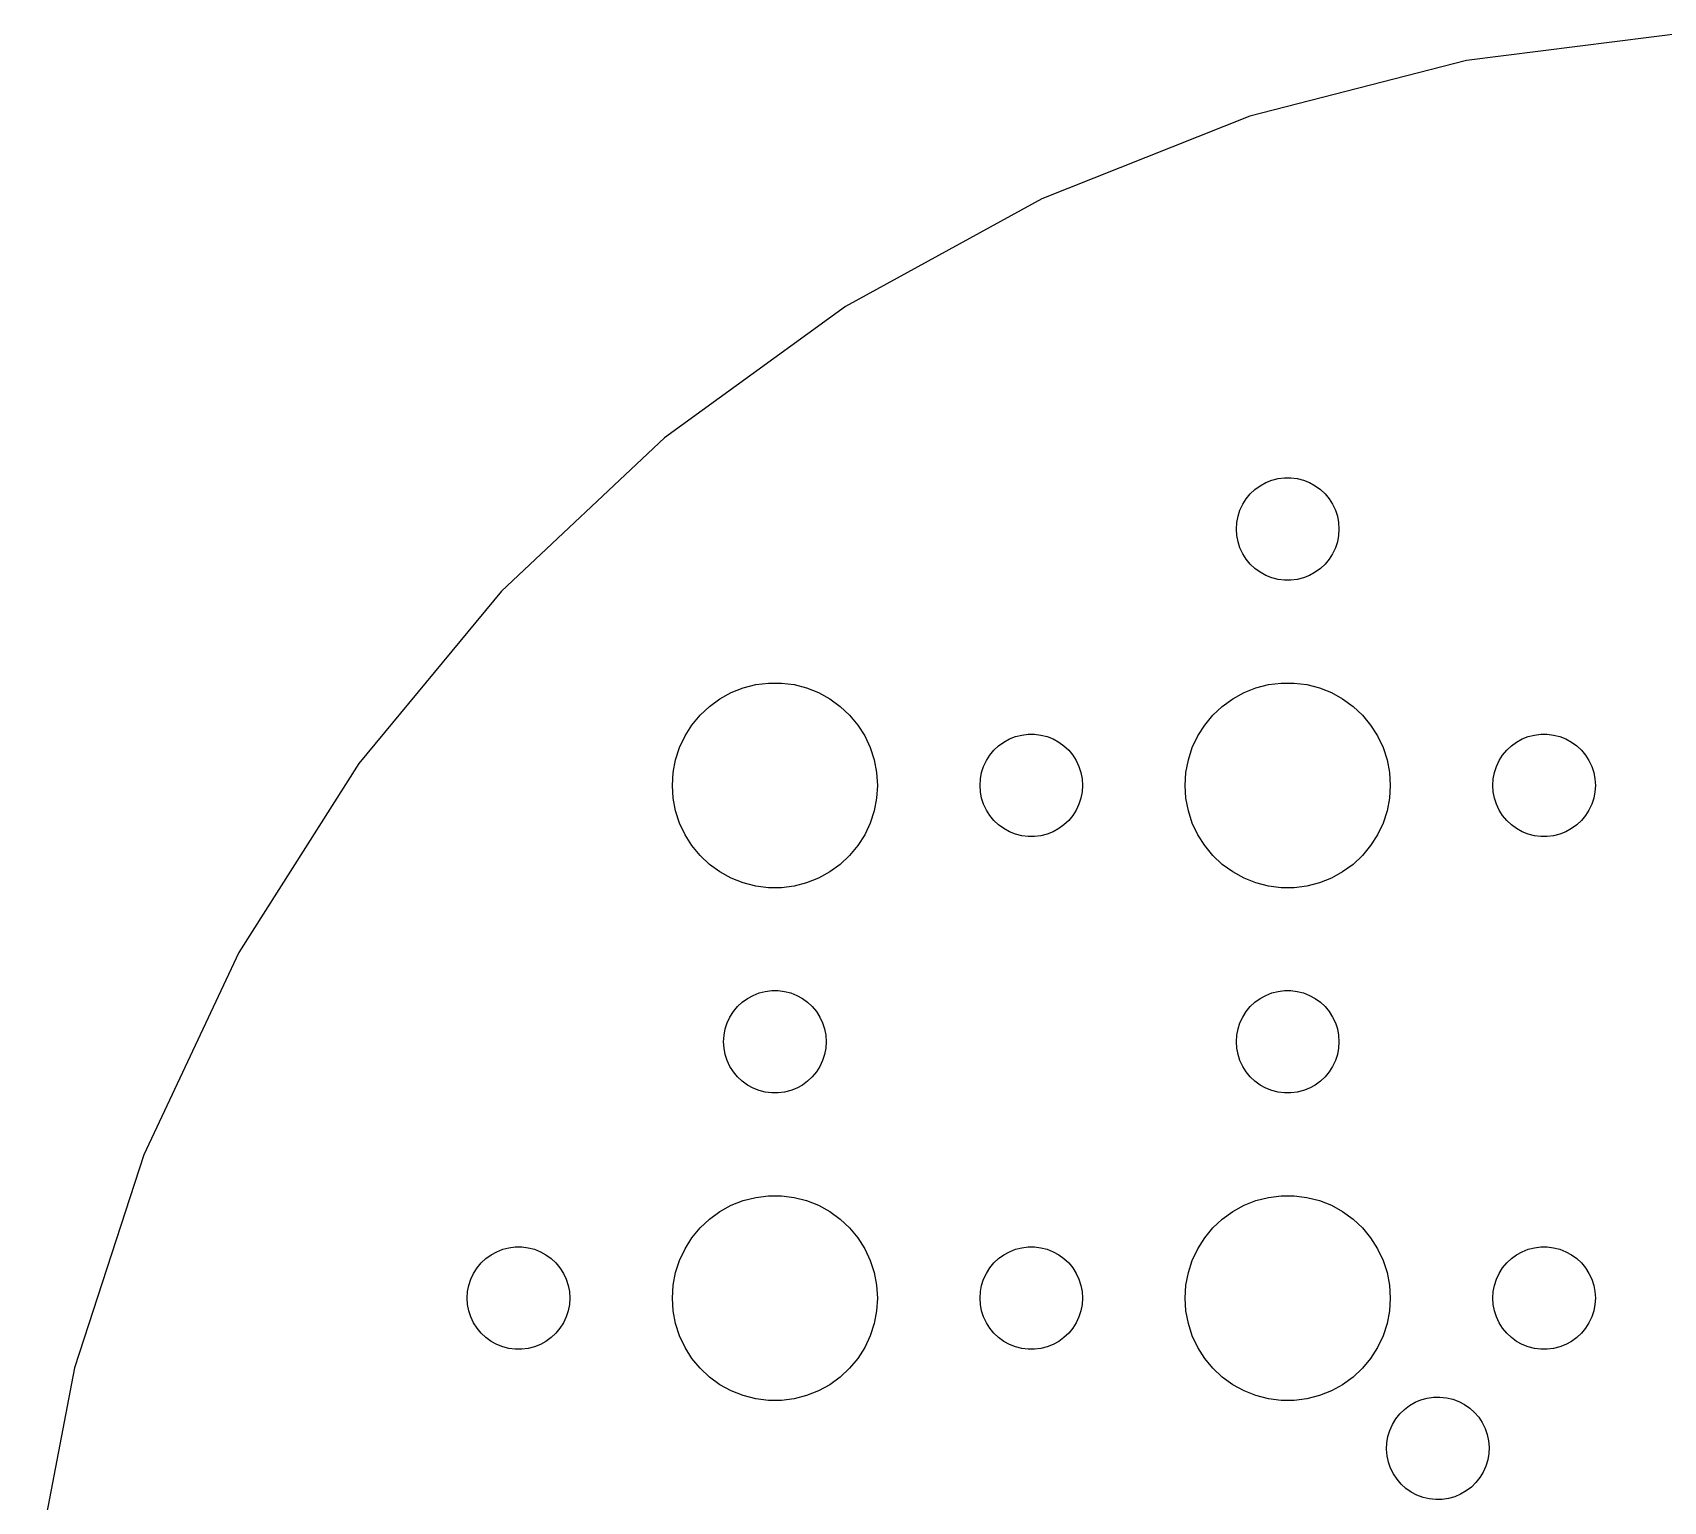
# Model space of a CAD drawing. Header units: metres. Extents: x -52 to 52, y -49 to 489.
# Drawn here: x -51.71 to -4.01, y 229.05 to 272.02 of the extents above; entities that cross this region are included whole.
import ezdxf

# ---------------------------------------------------------------- set-up
doc = ezdxf.new("R2010")
doc.units = ezdxf.units.M

msp = doc.modelspace()

# ---------------------------------------------------------------- linework, layer by layer
for p, q in [((-3.27295, 272.022), (-9.76724, 271.202)), ((-9.76724, 271.202), (-16.1075, 269.574)), ((-16.1075, 269.574), (-22.1937, 267.164)), ((-22.1937, 267.164), (-27.93, 264.011)), ((-27.93, 264.011), (-33.2257, 260.163)), ((-33.2257, 260.163), (-37.9975, 255.682)), ((-16.0934, 258.527), (-15.9561, 258.656)), ((-15.9561, 258.656), (-15.8037, 258.766)), ((-15.8037, 258.766), (-15.6387, 258.857)), ((-15.6387, 258.857), (-15.4635, 258.927)), ((-15.4635, 258.927), (-15.2811, 258.973)), ((-15.2811, 258.973), (-15.0942, 258.997)), ((-15.0942, 258.997), (-14.9058, 258.997)), ((-14.9058, 258.997), (-14.7189, 258.973)), ((-14.7189, 258.973), (-14.5365, 258.927)), ((-14.5365, 258.927), (-14.3613, 258.857)), ((-14.3613, 258.857), (-14.1963, 258.766)), ((-14.1963, 258.766), (-14.0439, 258.656)), ((-14.0439, 258.656), (-13.9065, 258.527)), ((-16.3947, 258.052), (-16.3145, 258.223)), ((-16.3145, 258.223), (-16.2135, 258.382)), ((-16.2135, 258.382), (-16.0934, 258.527)), ((-13.9065, 258.527), (-13.7865, 258.382)), ((-13.7865, 258.382), (-13.6855, 258.223)), ((-13.6855, 258.223), (-13.6053, 258.052)), ((-16.5, 257.5), (-16.4882, 257.688)), ((-16.4882, 257.688), (-16.4529, 257.873)), ((-16.4529, 257.873), (-16.3947, 258.052)), ((-13.6053, 258.052), (-13.5471, 257.873)), ((-13.5471, 257.873), (-13.5118, 257.688)), ((-13.5118, 257.688), (-13.5, 257.5)), ((-16.4882, 257.312), (-16.5, 257.5)), ((-16.4529, 257.127), (-16.4882, 257.312)), ((-13.5118, 257.312), (-13.5471, 257.127)), ((-13.5, 257.5), (-13.5118, 257.312)), ((-16.3947, 256.948), (-16.4529, 257.127)), ((-16.3145, 256.777), (-16.3947, 256.948)), ((-16.2135, 256.618), (-16.3145, 256.777)), ((-13.6855, 256.777), (-13.7865, 256.618)), ((-13.6053, 256.948), (-13.6855, 256.777)), ((-13.5471, 257.127), (-13.6053, 256.948)), ((-16.0934, 256.473), (-16.2135, 256.618)), ((-15.9561, 256.344), (-16.0934, 256.473)), ((-15.8037, 256.234), (-15.9561, 256.344)), ((-15.6387, 256.143), (-15.8037, 256.234)), ((-14.1963, 256.234), (-14.3613, 256.143)), ((-14.0439, 256.344), (-14.1963, 256.234)), ((-13.9065, 256.473), (-14.0439, 256.344)), ((-13.7865, 256.618), (-13.9065, 256.473)), ((-15.4635, 256.073), (-15.6387, 256.143)), ((-15.2811, 256.027), (-15.4635, 256.073)), ((-15.0942, 256.003), (-15.2811, 256.027)), ((-14.9058, 256.003), (-15.0942, 256.003)), ((-14.7189, 256.027), (-14.9058, 256.003)), ((-14.5365, 256.073), (-14.7189, 256.027)), ((-14.3613, 256.143), (-14.5365, 256.073)), ((-37.9975, 255.682), (-42.17, 250.638)), ((-31.2773, 252.714), (-30.927, 252.853)), ((-30.927, 252.853), (-30.5621, 252.947)), ((-30.5621, 252.947), (-30.1884, 252.994)), ((-30.1884, 252.994), (-29.8116, 252.994)), ((-29.8116, 252.994), (-29.4379, 252.947)), ((-29.4379, 252.947), (-29.0729, 252.853)), ((-29.0729, 252.853), (-28.7227, 252.714)), ((-16.2773, 252.714), (-15.927, 252.853)), ((-15.927, 252.853), (-15.5621, 252.947)), ((-15.5621, 252.947), (-15.1884, 252.994)), ((-15.1884, 252.994), (-14.8116, 252.994)), ((-14.8116, 252.994), (-14.4379, 252.947)), ((-14.4379, 252.947), (-14.0729, 252.853)), ((-14.0729, 252.853), (-13.7227, 252.714)), ((-31.9123, 252.312), (-31.6075, 252.533)), ((-31.6075, 252.533), (-31.2773, 252.714)), ((-28.7227, 252.714), (-28.3925, 252.533)), ((-28.3925, 252.533), (-28.0877, 252.312)), ((-16.9123, 252.312), (-16.6075, 252.533)), ((-16.6075, 252.533), (-16.2773, 252.714)), ((-13.7227, 252.714), (-13.3925, 252.533)), ((-13.3925, 252.533), (-13.0877, 252.312)), ((-32.427, 251.763), (-32.1869, 252.054)), ((-32.1869, 252.054), (-31.9123, 252.312)), ((-28.0877, 252.312), (-27.8131, 252.054)), ((-27.8131, 252.054), (-27.5729, 251.763)), ((-17.427, 251.763), (-17.1869, 252.054)), ((-17.1869, 252.054), (-16.9123, 252.312)), ((-13.0877, 252.312), (-12.8131, 252.054)), ((-12.8131, 252.054), (-12.5729, 251.763)), ((-32.7893, 251.104), (-32.6289, 251.445)), ((-32.6289, 251.445), (-32.427, 251.763)), ((-27.5729, 251.763), (-27.3711, 251.445)), ((-27.3711, 251.445), (-27.2107, 251.104)), ((-23.1387, 251.357), (-22.9635, 251.427)), ((-22.9635, 251.427), (-22.7811, 251.473)), ((-22.7811, 251.473), (-22.5942, 251.497)), ((-22.5942, 251.497), (-22.4058, 251.497)), ((-22.4058, 251.497), (-22.2189, 251.473)), ((-22.2189, 251.473), (-22.0365, 251.427)), ((-22.0365, 251.427), (-21.8613, 251.357)), ((-17.7893, 251.104), (-17.6289, 251.445)), ((-17.6289, 251.445), (-17.427, 251.763)), ((-12.5729, 251.763), (-12.3711, 251.445)), ((-12.3711, 251.445), (-12.2107, 251.104)), ((-8.13866, 251.357), (-7.96352, 251.427)), ((-7.96352, 251.427), (-7.78107, 251.473)), ((-7.78107, 251.473), (-7.59418, 251.497)), ((-7.59418, 251.497), (-7.40581, 251.497)), ((-7.40581, 251.497), (-7.21892, 251.473)), ((-7.21892, 251.473), (-7.03647, 251.427)), ((-7.03647, 251.427), (-6.86133, 251.357)), ((-32.9057, 250.746), (-32.7893, 251.104)), ((-27.2107, 251.104), (-27.0942, 250.746)), ((-23.7135, 250.882), (-23.5934, 251.027)), ((-23.5934, 251.027), (-23.4561, 251.156)), ((-23.4561, 251.156), (-23.3037, 251.266)), ((-23.3037, 251.266), (-23.1387, 251.357)), ((-21.8613, 251.357), (-21.6963, 251.266)), ((-21.6963, 251.266), (-21.5439, 251.156)), ((-21.5439, 251.156), (-21.4065, 251.027)), ((-21.4065, 251.027), (-21.2865, 250.882)), ((-17.9057, 250.746), (-17.7893, 251.104)), ((-12.2107, 251.104), (-12.0942, 250.746)), ((-8.71352, 250.882), (-8.59344, 251.027)), ((-8.59344, 251.027), (-8.45613, 251.156)), ((-8.45613, 251.156), (-8.30373, 251.266)), ((-8.30373, 251.266), (-8.13866, 251.357)), ((-6.86133, 251.357), (-6.69626, 251.266)), ((-6.69626, 251.266), (-6.54385, 251.156)), ((-6.54385, 251.156), (-6.40654, 251.027)), ((-6.40654, 251.027), (-6.28647, 250.882)), ((-42.17, 250.638), (-45.6775, 245.111)), ((-32.9763, 250.376), (-32.9057, 250.746)), ((-27.0942, 250.746), (-27.0237, 250.376)), ((-23.9529, 250.373), (-23.8947, 250.552)), ((-23.8947, 250.552), (-23.8145, 250.723)), ((-23.8145, 250.723), (-23.7135, 250.882)), ((-21.2865, 250.882), (-21.1855, 250.723)), ((-21.1855, 250.723), (-21.1053, 250.552)), ((-21.1053, 250.552), (-21.0471, 250.373)), ((-17.9763, 250.376), (-17.9057, 250.746)), ((-12.0942, 250.746), (-12.0237, 250.376)), ((-8.95287, 250.373), (-8.89465, 250.552)), ((-8.89465, 250.552), (-8.81445, 250.723)), ((-8.81445, 250.723), (-8.71352, 250.882)), ((-6.28647, 250.882), (-6.18553, 250.723)), ((-6.18553, 250.723), (-6.10533, 250.552)), ((-6.10533, 250.552), (-6.04712, 250.373)), ((-33, 250), (-32.9763, 250.376)), ((-32.9763, 249.624), (-33, 250)), ((-27.0237, 250.376), (-27, 250)), ((-27, 250), (-27.0237, 249.624)), ((-24, 250), (-23.9882, 250.188)), ((-23.9882, 249.812), (-24, 250)), ((-23.9882, 250.188), (-23.9529, 250.373)), ((-21.0471, 250.373), (-21.0118, 250.188)), ((-21.0118, 250.188), (-21, 250)), ((-21, 250), (-21.0118, 249.812)), ((-18, 250), (-17.9763, 250.376)), ((-17.9763, 249.624), (-18, 250)), ((-12.0237, 250.376), (-12, 250)), ((-12, 250), (-12.0237, 249.624)), ((-9, 250), (-8.98816, 250.188)), ((-8.98816, 249.812), (-9, 250)), ((-8.98816, 250.188), (-8.95287, 250.373)), ((-6.04712, 250.373), (-6.01183, 250.188)), ((-6.01183, 250.188), (-6, 250)), ((-6, 250), (-6.01183, 249.812)), ((-32.9057, 249.254), (-32.9763, 249.624)), ((-27.0237, 249.624), (-27.0942, 249.254)), ((-23.9529, 249.627), (-23.9882, 249.812)), ((-23.8947, 249.448), (-23.9529, 249.627)), ((-21.0471, 249.627), (-21.1053, 249.448)), ((-21.0118, 249.812), (-21.0471, 249.627)), ((-17.9057, 249.254), (-17.9763, 249.624)), ((-12.0237, 249.624), (-12.0942, 249.254)), ((-8.95287, 249.627), (-8.98816, 249.812)), ((-8.89465, 249.448), (-8.95287, 249.627)), ((-6.04712, 249.627), (-6.10533, 249.448)), ((-6.01183, 249.812), (-6.04712, 249.627)), ((-32.7893, 248.896), (-32.9057, 249.254)), ((-27.0942, 249.254), (-27.2107, 248.896)), ((-23.8145, 249.277), (-23.8947, 249.448)), ((-23.7135, 249.118), (-23.8145, 249.277)), ((-23.5934, 248.973), (-23.7135, 249.118)), ((-21.2865, 249.118), (-21.4065, 248.973)), ((-21.1855, 249.277), (-21.2865, 249.118)), ((-21.1053, 249.448), (-21.1855, 249.277)), ((-17.7893, 248.896), (-17.9057, 249.254)), ((-12.0942, 249.254), (-12.2107, 248.896)), ((-8.81445, 249.277), (-8.89465, 249.448)), ((-8.71352, 249.118), (-8.81445, 249.277)), ((-8.59344, 248.973), (-8.71352, 249.118)), ((-6.28647, 249.118), (-6.40654, 248.973)), ((-6.18553, 249.277), (-6.28647, 249.118)), ((-6.10533, 249.448), (-6.18553, 249.277)), ((-32.6289, 248.555), (-32.7893, 248.896)), ((-32.427, 248.237), (-32.6289, 248.555)), ((-27.3711, 248.555), (-27.5729, 248.237)), ((-27.2107, 248.896), (-27.3711, 248.555)), ((-23.4561, 248.844), (-23.5934, 248.973)), ((-23.3037, 248.734), (-23.4561, 248.844)), ((-23.1387, 248.643), (-23.3037, 248.734)), ((-22.9635, 248.573), (-23.1387, 248.643)), ((-22.7811, 248.527), (-22.9635, 248.573)), ((-22.0365, 248.573), (-22.2189, 248.527)), ((-21.8613, 248.643), (-22.0365, 248.573)), ((-21.6963, 248.734), (-21.8613, 248.643)), ((-21.5439, 248.844), (-21.6963, 248.734)), ((-21.4065, 248.973), (-21.5439, 248.844)), ((-17.6289, 248.555), (-17.7893, 248.896)), ((-17.427, 248.237), (-17.6289, 248.555)), ((-12.3711, 248.555), (-12.5729, 248.237)), ((-12.2107, 248.896), (-12.3711, 248.555)), ((-8.45613, 248.844), (-8.59344, 248.973)), ((-8.30373, 248.734), (-8.45613, 248.844)), ((-8.13866, 248.643), (-8.30373, 248.734)), ((-7.96352, 248.573), (-8.13866, 248.643)), ((-7.78107, 248.527), (-7.96352, 248.573)), ((-7.03647, 248.573), (-7.21892, 248.527)), ((-6.86133, 248.643), (-7.03647, 248.573)), ((-6.69626, 248.734), (-6.86133, 248.643)), ((-6.54385, 248.844), (-6.69626, 248.734)), ((-6.40654, 248.973), (-6.54385, 248.844)), ((-32.1869, 247.946), (-32.427, 248.237)), ((-27.5729, 248.237), (-27.8131, 247.946)), ((-22.5942, 248.503), (-22.7811, 248.527)), ((-22.4058, 248.503), (-22.5942, 248.503)), ((-22.2189, 248.527), (-22.4058, 248.503)), ((-17.1869, 247.946), (-17.427, 248.237)), ((-12.5729, 248.237), (-12.8131, 247.946)), ((-7.59418, 248.503), (-7.78107, 248.527)), ((-7.40581, 248.503), (-7.59418, 248.503)), ((-7.21892, 248.527), (-7.40581, 248.503)), ((-31.9123, 247.688), (-32.1869, 247.946)), ((-31.6075, 247.467), (-31.9123, 247.688)), ((-28.0877, 247.688), (-28.3925, 247.467)), ((-27.8131, 247.946), (-28.0877, 247.688)), ((-16.9123, 247.688), (-17.1869, 247.946)), ((-16.6075, 247.467), (-16.9123, 247.688)), ((-13.0877, 247.688), (-13.3925, 247.467)), ((-12.8131, 247.946), (-13.0877, 247.688)), ((-31.2773, 247.286), (-31.6075, 247.467)), ((-30.927, 247.147), (-31.2773, 247.286)), ((-30.5621, 247.053), (-30.927, 247.147)), ((-29.0729, 247.147), (-29.4379, 247.053)), ((-28.7227, 247.286), (-29.0729, 247.147)), ((-28.3925, 247.467), (-28.7227, 247.286)), ((-16.2773, 247.286), (-16.6075, 247.467)), ((-15.927, 247.147), (-16.2773, 247.286)), ((-15.5621, 247.053), (-15.927, 247.147)), ((-14.0729, 247.147), (-14.4379, 247.053)), ((-13.7227, 247.286), (-14.0729, 247.147)), ((-13.3925, 247.467), (-13.7227, 247.286)), ((-30.1884, 247.006), (-30.5621, 247.053)), ((-29.8116, 247.006), (-30.1884, 247.006)), ((-29.4379, 247.053), (-29.8116, 247.006)), ((-15.1884, 247.006), (-15.5621, 247.053)), ((-14.8116, 247.006), (-15.1884, 247.006)), ((-14.4379, 247.053), (-14.8116, 247.006)), ((-45.6775, 245.111), (-48.4646, 239.188)), ((-30.8037, 243.766), (-30.6387, 243.857)), ((-30.6387, 243.857), (-30.4635, 243.927)), ((-30.4635, 243.927), (-30.2811, 243.973)), ((-30.2811, 243.973), (-30.0942, 243.997)), ((-30.0942, 243.997), (-29.9058, 243.997)), ((-29.9058, 243.997), (-29.7189, 243.973)), ((-29.7189, 243.973), (-29.5365, 243.927)), ((-29.5365, 243.927), (-29.3613, 243.857)), ((-29.3613, 243.857), (-29.1963, 243.766)), ((-15.8037, 243.766), (-15.6387, 243.857)), ((-15.6387, 243.857), (-15.4635, 243.927)), ((-15.4635, 243.927), (-15.2811, 243.973)), ((-15.2811, 243.973), (-15.0942, 243.997)), ((-15.0942, 243.997), (-14.9058, 243.997)), ((-14.9058, 243.997), (-14.7189, 243.973)), ((-14.7189, 243.973), (-14.5365, 243.927)), ((-14.5365, 243.927), (-14.3613, 243.857)), ((-14.3613, 243.857), (-14.1963, 243.766)), ((-31.3145, 243.223), (-31.2135, 243.382)), ((-31.2135, 243.382), (-31.0934, 243.527)), ((-31.0934, 243.527), (-30.9561, 243.656)), ((-30.9561, 243.656), (-30.8037, 243.766)), ((-29.1963, 243.766), (-29.0439, 243.656)), ((-29.0439, 243.656), (-28.9065, 243.527)), ((-28.9065, 243.527), (-28.7865, 243.382)), ((-28.7865, 243.382), (-28.6855, 243.223)), ((-16.3145, 243.223), (-16.2135, 243.382)), ((-16.2135, 243.382), (-16.0934, 243.527)), ((-16.0934, 243.527), (-15.9561, 243.656)), ((-15.9561, 243.656), (-15.8037, 243.766)), ((-14.1963, 243.766), (-14.0439, 243.656)), ((-14.0439, 243.656), (-13.9065, 243.527)), ((-13.9065, 243.527), (-13.7865, 243.382)), ((-13.7865, 243.382), (-13.6855, 243.223)), ((-31.4882, 242.688), (-31.4529, 242.873)), ((-31.4529, 242.873), (-31.3947, 243.052)), ((-31.3947, 243.052), (-31.3145, 243.223)), ((-28.6855, 243.223), (-28.6053, 243.052)), ((-28.6053, 243.052), (-28.5471, 242.873)), ((-28.5471, 242.873), (-28.5118, 242.688)), ((-16.4882, 242.688), (-16.4529, 242.873)), ((-16.4529, 242.873), (-16.3947, 243.052)), ((-16.3947, 243.052), (-16.3145, 243.223)), ((-13.6855, 243.223), (-13.6053, 243.052)), ((-13.6053, 243.052), (-13.5471, 242.873)), ((-13.5471, 242.873), (-13.5118, 242.688)), ((-31.5, 242.5), (-31.4882, 242.688)), ((-31.4882, 242.312), (-31.5, 242.5)), ((-28.5118, 242.688), (-28.5, 242.5)), ((-28.5, 242.5), (-28.5118, 242.312)), ((-16.5, 242.5), (-16.4882, 242.688)), ((-16.4882, 242.312), (-16.5, 242.5)), ((-13.5118, 242.688), (-13.5, 242.5)), ((-13.5, 242.5), (-13.5118, 242.312)), ((-31.4529, 242.127), (-31.4882, 242.312)), ((-31.3947, 241.948), (-31.4529, 242.127)), ((-31.3145, 241.777), (-31.3947, 241.948)), ((-28.6053, 241.948), (-28.6855, 241.777)), ((-28.5471, 242.127), (-28.6053, 241.948)), ((-28.5118, 242.312), (-28.5471, 242.127)), ((-16.4529, 242.127), (-16.4882, 242.312)), ((-16.3947, 241.948), (-16.4529, 242.127)), ((-16.3145, 241.777), (-16.3947, 241.948)), ((-13.6053, 241.948), (-13.6855, 241.777)), ((-13.5471, 242.127), (-13.6053, 241.948)), ((-13.5118, 242.312), (-13.5471, 242.127)), ((-31.2135, 241.618), (-31.3145, 241.777)), ((-31.0934, 241.473), (-31.2135, 241.618)), ((-30.9561, 241.344), (-31.0934, 241.473)), ((-28.9065, 241.473), (-29.0439, 241.344)), ((-28.7865, 241.618), (-28.9065, 241.473)), ((-28.6855, 241.777), (-28.7865, 241.618)), ((-16.2135, 241.618), (-16.3145, 241.777)), ((-16.0934, 241.473), (-16.2135, 241.618)), ((-15.9561, 241.344), (-16.0934, 241.473)), ((-13.9065, 241.473), (-14.0439, 241.344)), ((-13.7865, 241.618), (-13.9065, 241.473)), ((-13.6855, 241.777), (-13.7865, 241.618)), ((-30.8037, 241.234), (-30.9561, 241.344)), ((-30.6387, 241.143), (-30.8037, 241.234)), ((-30.4635, 241.073), (-30.6387, 241.143)), ((-30.2811, 241.027), (-30.4635, 241.073)), ((-30.0942, 241.003), (-30.2811, 241.027)), ((-29.9058, 241.003), (-30.0942, 241.003)), ((-29.7189, 241.027), (-29.9058, 241.003)), ((-29.5365, 241.073), (-29.7189, 241.027)), ((-29.3613, 241.143), (-29.5365, 241.073)), ((-29.1963, 241.234), (-29.3613, 241.143)), ((-29.0439, 241.344), (-29.1963, 241.234)), ((-15.8037, 241.234), (-15.9561, 241.344)), ((-15.6387, 241.143), (-15.8037, 241.234)), ((-15.4635, 241.073), (-15.6387, 241.143)), ((-15.2811, 241.027), (-15.4635, 241.073)), ((-15.0942, 241.003), (-15.2811, 241.027)), ((-14.9058, 241.003), (-15.0942, 241.003)), ((-14.7189, 241.027), (-14.9058, 241.003)), ((-14.5365, 241.073), (-14.7189, 241.027)), ((-14.3613, 241.143), (-14.5365, 241.073)), ((-14.1963, 241.234), (-14.3613, 241.143)), ((-14.0439, 241.344), (-14.1963, 241.234)), ((-48.4646, 239.188), (-50.4874, 232.963)), ((-31.6075, 237.533), (-31.2773, 237.714)), ((-31.2773, 237.714), (-30.927, 237.853)), ((-30.927, 237.853), (-30.5621, 237.947)), ((-30.5621, 237.947), (-30.1884, 237.994)), ((-30.1884, 237.994), (-29.8116, 237.994)), ((-29.8116, 237.994), (-29.4379, 237.947)), ((-29.4379, 237.947), (-29.0729, 237.853)), ((-29.0729, 237.853), (-28.7227, 237.714)), ((-28.7227, 237.714), (-28.3925, 237.533)), ((-16.6075, 237.533), (-16.2773, 237.714)), ((-16.2773, 237.714), (-15.927, 237.853)), ((-15.927, 237.853), (-15.5621, 237.947)), ((-15.5621, 237.947), (-15.1884, 237.994)), ((-15.1884, 237.994), (-14.8116, 237.994)), ((-14.8116, 237.994), (-14.4379, 237.947)), ((-14.4379, 237.947), (-14.0729, 237.853)), ((-14.0729, 237.853), (-13.7227, 237.714)), ((-13.7227, 237.714), (-13.3925, 237.533)), ((-32.1869, 237.054), (-31.9123, 237.312)), ((-31.9123, 237.312), (-31.6075, 237.533)), ((-28.3925, 237.533), (-28.0877, 237.312)), ((-28.0877, 237.312), (-27.8131, 237.054)), ((-17.1869, 237.054), (-16.9123, 237.312)), ((-16.9123, 237.312), (-16.6075, 237.533)), ((-13.3925, 237.533), (-13.0877, 237.312)), ((-13.0877, 237.312), (-12.8131, 237.054)), ((-32.6289, 236.445), (-32.427, 236.763)), ((-32.427, 236.763), (-32.1869, 237.054)), ((-27.8131, 237.054), (-27.5729, 236.763)), ((-27.5729, 236.763), (-27.3711, 236.445)), ((-17.6289, 236.445), (-17.427, 236.763)), ((-17.427, 236.763), (-17.1869, 237.054)), ((-12.8131, 237.054), (-12.5729, 236.763)), ((-12.5729, 236.763), (-12.3711, 236.445)), ((-38.5934, 236.027), (-38.4561, 236.156)), ((-38.4561, 236.156), (-38.3037, 236.266)), ((-38.3037, 236.266), (-38.1387, 236.357)), ((-38.1387, 236.357), (-37.9635, 236.427)), ((-37.9635, 236.427), (-37.7811, 236.473)), ((-37.7811, 236.473), (-37.5942, 236.497)), ((-37.5942, 236.497), (-37.4058, 236.497)), ((-37.4058, 236.497), (-37.2189, 236.473)), ((-37.2189, 236.473), (-37.0365, 236.427)), ((-37.0365, 236.427), (-36.8613, 236.357)), ((-36.8613, 236.357), (-36.6963, 236.266)), ((-36.6963, 236.266), (-36.5439, 236.156)), ((-36.5439, 236.156), (-36.4065, 236.027)), ((-32.7893, 236.104), (-32.6289, 236.445)), ((-27.3711, 236.445), (-27.2107, 236.104)), ((-23.5934, 236.027), (-23.4561, 236.156)), ((-23.4561, 236.156), (-23.3037, 236.266)), ((-23.3037, 236.266), (-23.1387, 236.357)), ((-23.1387, 236.357), (-22.9635, 236.427)), ((-22.9635, 236.427), (-22.7811, 236.473)), ((-22.7811, 236.473), (-22.5942, 236.497)), ((-22.5942, 236.497), (-22.4058, 236.497)), ((-22.4058, 236.497), (-22.2189, 236.473)), ((-22.2189, 236.473), (-22.0365, 236.427)), ((-22.0365, 236.427), (-21.8613, 236.357)), ((-21.8613, 236.357), (-21.6963, 236.266)), ((-21.6963, 236.266), (-21.5439, 236.156)), ((-21.5439, 236.156), (-21.4065, 236.027)), ((-17.7893, 236.104), (-17.6289, 236.445)), ((-12.3711, 236.445), (-12.2107, 236.104)), ((-8.59344, 236.027), (-8.45613, 236.156)), ((-8.45613, 236.156), (-8.30373, 236.266)), ((-8.30373, 236.266), (-8.13866, 236.357)), ((-8.13866, 236.357), (-7.96352, 236.427)), ((-7.96352, 236.427), (-7.78107, 236.473)), ((-7.78107, 236.473), (-7.59418, 236.497)), ((-7.59418, 236.497), (-7.40581, 236.497)), ((-7.40581, 236.497), (-7.21892, 236.473)), ((-7.21892, 236.473), (-7.03647, 236.427)), ((-7.03647, 236.427), (-6.86133, 236.357)), ((-6.86133, 236.357), (-6.69626, 236.266)), ((-6.69626, 236.266), (-6.54385, 236.156)), ((-6.54385, 236.156), (-6.40654, 236.027)), ((-38.8947, 235.552), (-38.8145, 235.723)), ((-38.8145, 235.723), (-38.7135, 235.882)), ((-38.7135, 235.882), (-38.5934, 236.027)), ((-36.4065, 236.027), (-36.2865, 235.882)), ((-36.2865, 235.882), (-36.1855, 235.723)), ((-36.1855, 235.723), (-36.1053, 235.552)), ((-32.9763, 235.376), (-32.9057, 235.746)), ((-32.9057, 235.746), (-32.7893, 236.104)), ((-27.2107, 236.104), (-27.0942, 235.746)), ((-27.0942, 235.746), (-27.0237, 235.376)), ((-23.8947, 235.552), (-23.8145, 235.723)), ((-23.8145, 235.723), (-23.7135, 235.882)), ((-23.7135, 235.882), (-23.5934, 236.027)), ((-21.4065, 236.027), (-21.2865, 235.882)), ((-21.2865, 235.882), (-21.1855, 235.723)), ((-21.1855, 235.723), (-21.1053, 235.552)), ((-17.9763, 235.376), (-17.9057, 235.746)), ((-17.9057, 235.746), (-17.7893, 236.104)), ((-12.2107, 236.104), (-12.0942, 235.746)), ((-12.0942, 235.746), (-12.0237, 235.376)), ((-8.89465, 235.552), (-8.81445, 235.723)), ((-8.81445, 235.723), (-8.71352, 235.882)), ((-8.71352, 235.882), (-8.59344, 236.027)), ((-6.40654, 236.027), (-6.28647, 235.882)), ((-6.28647, 235.882), (-6.18553, 235.723)), ((-6.18553, 235.723), (-6.10533, 235.552)), ((-39, 235), (-38.9882, 235.188)), ((-38.9882, 235.188), (-38.9529, 235.373)), ((-38.9529, 235.373), (-38.8947, 235.552)), ((-36.1053, 235.552), (-36.0471, 235.373)), ((-36.0471, 235.373), (-36.0118, 235.188)), ((-36.0118, 235.188), (-36, 235)), ((-33, 235), (-32.9763, 235.376)), ((-27.0237, 235.376), (-27, 235)), ((-24, 235), (-23.9882, 235.188)), ((-23.9882, 235.188), (-23.9529, 235.373)), ((-23.9529, 235.373), (-23.8947, 235.552)), ((-21.1053, 235.552), (-21.0471, 235.373)), ((-21.0471, 235.373), (-21.0118, 235.188)), ((-21.0118, 235.188), (-21, 235)), ((-18, 235), (-17.9763, 235.376)), ((-12.0237, 235.376), (-12, 235)), ((-9, 235), (-8.98816, 235.188)), ((-8.98816, 235.188), (-8.95287, 235.373)), ((-8.95287, 235.373), (-8.89465, 235.552)), ((-6.10533, 235.552), (-6.04712, 235.373)), ((-6.04712, 235.373), (-6.01183, 235.188)), ((-6.01183, 235.188), (-6, 235)), ((-38.9882, 234.812), (-39, 235)), ((-38.9529, 234.627), (-38.9882, 234.812)), ((-36.0118, 234.812), (-36.0471, 234.627)), ((-36, 235), (-36.0118, 234.812)), ((-32.9763, 234.624), (-33, 235)), ((-27, 235), (-27.0237, 234.624)), ((-23.9882, 234.812), (-24, 235)), ((-23.9529, 234.627), (-23.9882, 234.812)), ((-21.0118, 234.812), (-21.0471, 234.627)), ((-21, 235), (-21.0118, 234.812)), ((-17.9763, 234.624), (-18, 235)), ((-12, 235), (-12.0237, 234.624)), ((-8.98816, 234.812), (-9, 235)), ((-8.95287, 234.627), (-8.98816, 234.812)), ((-6.01183, 234.812), (-6.04712, 234.627)), ((-6, 235), (-6.01183, 234.812)), ((-38.8947, 234.448), (-38.9529, 234.627)), ((-38.8145, 234.277), (-38.8947, 234.448)), ((-38.7135, 234.118), (-38.8145, 234.277)), ((-36.1855, 234.277), (-36.2865, 234.118)), ((-36.1053, 234.448), (-36.1855, 234.277)), ((-36.0471, 234.627), (-36.1053, 234.448)), ((-32.9057, 234.254), (-32.9763, 234.624)), ((-32.7893, 233.896), (-32.9057, 234.254)), ((-27.0942, 234.254), (-27.2107, 233.896)), ((-27.0237, 234.624), (-27.0942, 234.254)), ((-23.8947, 234.448), (-23.9529, 234.627)), ((-23.8145, 234.277), (-23.8947, 234.448)), ((-23.7135, 234.118), (-23.8145, 234.277)), ((-21.1855, 234.277), (-21.2865, 234.118)), ((-21.1053, 234.448), (-21.1855, 234.277)), ((-21.0471, 234.627), (-21.1053, 234.448)), ((-17.9057, 234.254), (-17.9763, 234.624)), ((-17.7893, 233.896), (-17.9057, 234.254)), ((-12.0942, 234.254), (-12.2107, 233.896)), ((-12.0237, 234.624), (-12.0942, 234.254)), ((-8.89465, 234.448), (-8.95287, 234.627)), ((-8.81445, 234.277), (-8.89465, 234.448)), ((-8.71352, 234.118), (-8.81445, 234.277)), ((-6.18553, 234.277), (-6.28647, 234.118)), ((-6.10533, 234.448), (-6.18553, 234.277)), ((-6.04712, 234.627), (-6.10533, 234.448)), ((-38.5934, 233.973), (-38.7135, 234.118)), ((-38.4561, 233.844), (-38.5934, 233.973)), ((-38.3037, 233.734), (-38.4561, 233.844)), ((-36.5439, 233.844), (-36.6963, 233.734)), ((-36.4065, 233.973), (-36.5439, 233.844)), ((-36.2865, 234.118), (-36.4065, 233.973)), ((-32.6289, 233.555), (-32.7893, 233.896)), ((-27.2107, 233.896), (-27.3711, 233.555)), ((-23.5934, 233.973), (-23.7135, 234.118)), ((-23.4561, 233.844), (-23.5934, 233.973)), ((-23.3037, 233.734), (-23.4561, 233.844)), ((-21.5439, 233.844), (-21.6963, 233.734)), ((-21.4065, 233.973), (-21.5439, 233.844)), ((-21.2865, 234.118), (-21.4065, 233.973)), ((-17.6289, 233.555), (-17.7893, 233.896)), ((-12.2107, 233.896), (-12.3711, 233.555)), ((-8.59344, 233.973), (-8.71352, 234.118)), ((-8.45613, 233.844), (-8.59344, 233.973)), ((-8.30373, 233.734), (-8.45613, 233.844)), ((-6.54385, 233.844), (-6.69626, 233.734)), ((-6.40654, 233.973), (-6.54385, 233.844)), ((-6.28647, 234.118), (-6.40654, 233.973)), ((-38.1387, 233.643), (-38.3037, 233.734)), ((-37.9635, 233.573), (-38.1387, 233.643)), ((-37.7811, 233.527), (-37.9635, 233.573)), ((-37.5942, 233.503), (-37.7811, 233.527)), ((-37.4058, 233.503), (-37.5942, 233.503)), ((-37.2189, 233.527), (-37.4058, 233.503)), ((-37.0365, 233.573), (-37.2189, 233.527)), ((-36.8613, 233.643), (-37.0365, 233.573)), ((-36.6963, 233.734), (-36.8613, 233.643)), ((-32.427, 233.237), (-32.6289, 233.555)), ((-27.3711, 233.555), (-27.5729, 233.237)), ((-23.1387, 233.643), (-23.3037, 233.734)), ((-22.9635, 233.573), (-23.1387, 233.643)), ((-22.7811, 233.527), (-22.9635, 233.573)), ((-22.5942, 233.503), (-22.7811, 233.527)), ((-22.4058, 233.503), (-22.5942, 233.503)), ((-22.2189, 233.527), (-22.4058, 233.503)), ((-22.0365, 233.573), (-22.2189, 233.527)), ((-21.8613, 233.643), (-22.0365, 233.573)), ((-21.6963, 233.734), (-21.8613, 233.643)), ((-17.427, 233.237), (-17.6289, 233.555)), ((-12.3711, 233.555), (-12.5729, 233.237)), ((-8.13866, 233.643), (-8.30373, 233.734)), ((-7.96352, 233.573), (-8.13866, 233.643)), ((-7.78107, 233.527), (-7.96352, 233.573)), ((-7.59418, 233.503), (-7.78107, 233.527)), ((-7.40581, 233.503), (-7.59418, 233.503)), ((-7.21892, 233.527), (-7.40581, 233.503)), ((-7.03647, 233.573), (-7.21892, 233.527)), ((-6.86133, 233.643), (-7.03647, 233.573)), ((-6.69626, 233.734), (-6.86133, 233.643)), ((-50.4874, 232.963), (-51.714, 226.533)), ((-32.1869, 232.946), (-32.427, 233.237)), ((-31.9123, 232.688), (-32.1869, 232.946)), ((-27.8131, 232.946), (-28.0877, 232.688)), ((-27.5729, 233.237), (-27.8131, 232.946)), ((-17.1869, 232.946), (-17.427, 233.237)), ((-16.9123, 232.688), (-17.1869, 232.946)), ((-12.8131, 232.946), (-13.0877, 232.688)), ((-12.5729, 233.237), (-12.8131, 232.946)), ((-31.6075, 232.467), (-31.9123, 232.688)), ((-31.2773, 232.286), (-31.6075, 232.467)), ((-28.3925, 232.467), (-28.7227, 232.286)), ((-28.0877, 232.688), (-28.3925, 232.467)), ((-16.6075, 232.467), (-16.9123, 232.688)), ((-16.2773, 232.286), (-16.6075, 232.467)), ((-13.3925, 232.467), (-13.7227, 232.286)), ((-13.0877, 232.688), (-13.3925, 232.467)), ((-30.927, 232.147), (-31.2773, 232.286)), ((-30.5621, 232.053), (-30.927, 232.147)), ((-30.1884, 232.006), (-30.5621, 232.053)), ((-29.8116, 232.006), (-30.1884, 232.006)), ((-29.4379, 232.053), (-29.8116, 232.006)), ((-29.0729, 232.147), (-29.4379, 232.053)), ((-28.7227, 232.286), (-29.0729, 232.147)), ((-15.927, 232.147), (-16.2773, 232.286)), ((-15.5621, 232.053), (-15.927, 232.147)), ((-15.1884, 232.006), (-15.5621, 232.053)), ((-14.8116, 232.006), (-15.1884, 232.006)), ((-14.4379, 232.053), (-14.8116, 232.006)), ((-14.0729, 232.147), (-14.4379, 232.053)), ((-13.7227, 232.286), (-14.0729, 232.147)), ((-11.5871, 231.742), (-11.4371, 231.856)), ((-11.4371, 231.856), (-11.2739, 231.951)), ((-11.2739, 231.951), (-11.1003, 232.024)), ((-11.1003, 232.024), (-10.9189, 232.074)), ((-10.9189, 232.074), (-10.7325, 232.102)), ((-10.7325, 232.102), (-10.5442, 232.106)), ((-10.5442, 232.106), (-10.3568, 232.086)), ((-10.3568, 232.086), (-10.1734, 232.043)), ((-10.1734, 232.043), (-9.99689, 231.977)), ((-9.99689, 231.977), (-9.82996, 231.89)), ((-9.82996, 231.89), (-9.67528, 231.783)), ((-11.9363, 231.302), (-11.8387, 231.463)), ((-11.8387, 231.463), (-11.7217, 231.611)), ((-11.7217, 231.611), (-11.5871, 231.742)), ((-9.67528, 231.783), (-9.53528, 231.656)), ((-9.53528, 231.656), (-9.4122, 231.514)), ((-9.4122, 231.514), (-9.30795, 231.357)), ((-12.0988, 230.764), (-12.0674, 230.95)), ((-12.0674, 230.95), (-12.0129, 231.13)), ((-12.0129, 231.13), (-11.9363, 231.302)), ((-9.30795, 231.357), (-9.2242, 231.188)), ((-9.2242, 231.188), (-9.16225, 231.01)), ((-9.16225, 231.01), (-9.12308, 230.826)), ((-12.1067, 230.576), (-12.0988, 230.764)), ((-12.0909, 230.388), (-12.1067, 230.576)), ((-9.1152, 230.45), (-9.14662, 230.264)), ((-9.12308, 230.826), (-9.10732, 230.638)), ((-9.10732, 230.638), (-9.1152, 230.45)), ((-12.0517, 230.204), (-12.0909, 230.388)), ((-11.9898, 230.026), (-12.0517, 230.204)), ((-11.906, 229.857), (-11.9898, 230.026)), ((-9.20107, 230.084), (-9.27768, 229.912)), ((-9.14662, 230.264), (-9.20107, 230.084)), ((-11.8018, 229.7), (-11.906, 229.857)), ((-11.6787, 229.557), (-11.8018, 229.7)), ((-11.5387, 229.431), (-11.6787, 229.557)), ((-9.62686, 229.471), (-9.7769, 229.358)), ((-9.49228, 229.603), (-9.62686, 229.471)), ((-9.37527, 229.751), (-9.49228, 229.603)), ((-9.27768, 229.912), (-9.37527, 229.751)), ((-11.384, 229.324), (-11.5387, 229.431)), ((-11.2171, 229.237), (-11.384, 229.324)), ((-11.0405, 229.171), (-11.2171, 229.237)), ((-10.8571, 229.128), (-11.0405, 229.171)), ((-10.6698, 229.108), (-10.8571, 229.128)), ((-10.4815, 229.112), (-10.6698, 229.108)), ((-10.2951, 229.14), (-10.4815, 229.112)), ((-10.1137, 229.19), (-10.2951, 229.14)), ((-9.94003, 229.263), (-10.1137, 229.19)), ((-9.7769, 229.358), (-9.94003, 229.263))]:
    msp.add_line(p, q)

doc.saveas('drawing.dxf')
